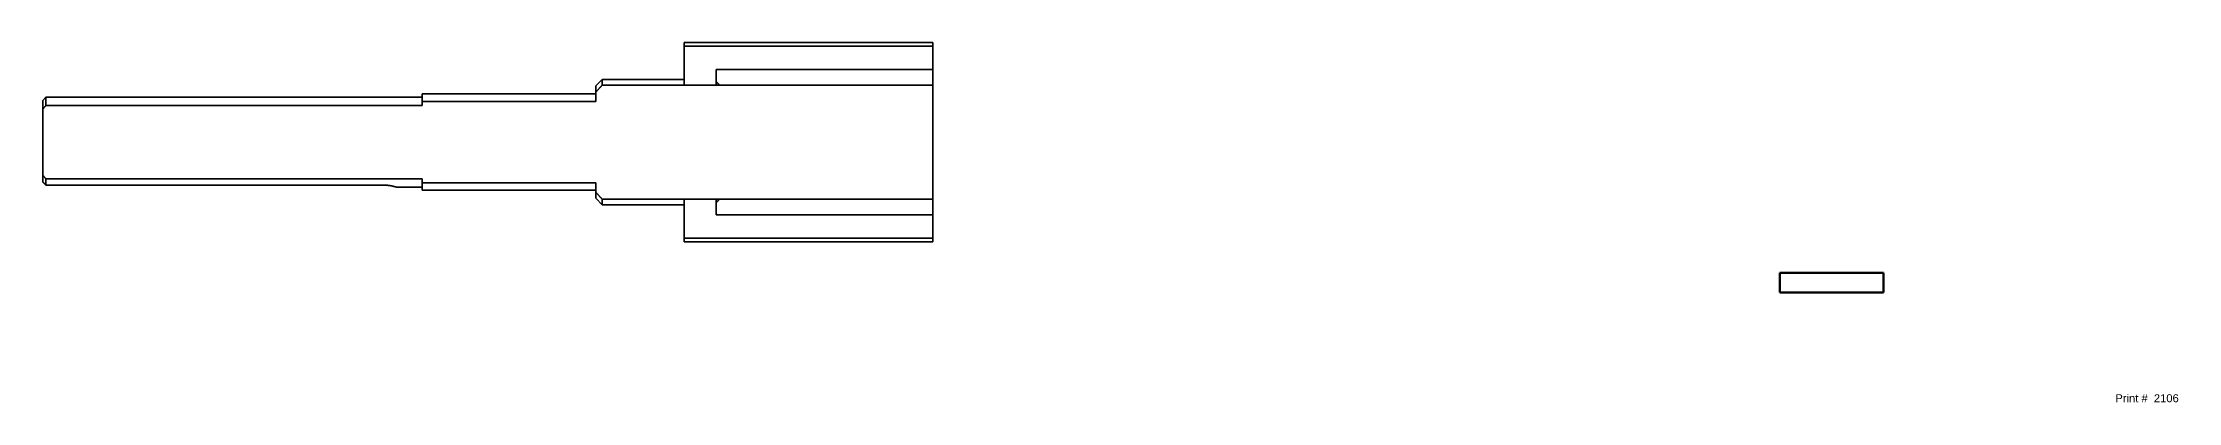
# Model space of a CAD drawing. Header units: millimetres. Extents: x -447 to 3729, y -11 to 1358.
# Drawn here: x -447 to 218, y -11 to 101 of the extents above; entities that cross this region are included whole.
import ezdxf

# ---------------------------------------------------------------- set-up
doc = ezdxf.new("R2010")
doc.units = ezdxf.units.MM
for name, color, linetype, lineweight in [('Sketch Lines', 7, 'Continuous', 25), ('Symbols', 7, 'Continuous', 25), ('Text', 5, 'Continuous', 25), ('Visible Edges', 7, 'Continuous', 50)]:
    doc.layers.add(name, color=color, linetype=linetype, lineweight=lineweight)
doc.styles.add('Current-ISO', font='ARIAL.TTF')

# ---------------------------------------------------------------- blocks, each defined once
blk = doc.blocks.new('Print#', base_point=(211.58, 16.44))
at = {"layer": 'Text', "color": 179, "lineweight": 5, "insert": (201.72, 15.15), "char_height": 2.4892, "attachment_point": 7, "line_spacing_factor": 0.860186, "style": 'Current-ISO'}
blk.add_mtext('Print #  2106', dxfattribs=at)

msp = doc.modelspace()

# ---------------------------------------------------------------- linework, layer by layer
at = {"layer": 'Sketch Lines', "lineweight": 50}
for p, q in [((126.01, 28.95), (93.73, 28.95)), ((93.73, 28.95), (93.73, 22.8)), ((126.01, 22.8), (126.01, 28.95)), ((93.73, 22.8), (126.01, 22.8))]:
    msp.add_line(p, q, dxfattribs=at)
at = {"layer": 'Visible Edges', "linetype": 'Continuous', "lineweight": 35}
for p, q in [((-247.04, 89.07), (-247.04, 100.65)), ((-169.69, 100.65), (-247.04, 100.65)), ((-169.69, 38.65), (-169.69, 100.65)), ((-169.69, 99.58), (-247.04, 99.58)), ((-247.04, 99.58), (-247.04, 87.41)), ((-169.69, 92.26), (-169.69, 99.58)), ((-169.69, 45.65), (-169.69, 93.65)), ((-169.69, 93.65), (-169.69, 45.65)), ((-272.54, 89.15), (-274.54, 87.15)), ((-274.54, 84.55), (-274.54, 87.15)), ((-272.54, 89.15), (-272.54, 87.41)), ((-247.05, 89.15), (-272.54, 89.15)), ((-169.69, 87.41), (-272.54, 87.41)), ((-247.04, 87.41), (-247.04, 89.15)), ((-247.04, 87.41), (-237.04, 87.41)), ((-169.69, 92.26), (-237.04, 92.26)), ((-237.04, 92.26), (-237.04, 88.5)), ((-237.04, 92.26), (-169.69, 92.26)), ((-237.04, 87.41), (-237.04, 92.26)), ((-237.04, 88.61), (-237.04, 87.41)), ((-236.04, 87.41), (-169.69, 87.41)), ((-169.69, 87.41), (-169.69, 92.26)), ((-169.69, 89.15), (-169.69, 50.15)), ((-169.69, 50.15), (-169.69, 89.15)), ((-169.69, 51.89), (-169.69, 87.41)), ((-445.54, 83.65), (-446.54, 82.65)), ((-446.54, 57.28), (-446.54, 82.65)), ((-446.54, 79.85), (-446.54, 59.44)), ((-445.54, 83.65), (-445.54, 81.11)), ((-328.54, 83.65), (-445.54, 83.65)), ((-328.54, 81.1), (-445.54, 81.1)), ((-274.54, 84.65), (-328.54, 84.65)), ((-328.54, 82.31), (-328.54, 84.65)), ((-328.54, 83.65), (-328.54, 81.11)), ((-274.54, 82.3), (-328.54, 82.3)), ((-328.54, 82.3), (-328.54, 81.1)), ((-274.54, 85.19), (-274.54, 82.3)), ((-274.54, 82.31), (-274.54, 84.65)), ((-446.54, 63.65), (-446.54, 75.65)), ((-446.54, 57.28), (-446.54, 59.65)), ((-446.54, 59.65), (-446.54, 57.28)), ((-446.54, 57.28), (-446.54, 59.44)), ((-445.54, 58.19), (-328.54, 58.19)), ((-445.54, 58.19), (-445.54, 56.23)), ((-445.54, 56.23), (-339.54, 56.23)), ((-339.54, 56.23), (-445.54, 56.23)), ((-336.54, 55.65), (-328.54, 55.65)), ((-328.54, 58.19), (-328.54, 56.99)), ((-328.54, 58.18), (-328.54, 55.65)), ((-328.54, 56.99), (-274.54, 56.99)), ((-328.54, 54.65), (-328.54, 56.98)), ((-328.54, 54.65), (-274.54, 54.65)), ((-274.54, 56.99), (-274.54, 54.11)), ((-274.54, 54.65), (-274.54, 56.98)), ((-274.54, 52.15), (-274.54, 54.64)), ((-274.54, 52.15), (-272.54, 50.15)), ((-272.54, 51.89), (-169.69, 51.89)), ((-272.54, 51.88), (-272.54, 50.15)), ((-272.54, 50.15), (-246.94, 50.15)), ((-237.04, 51.89), (-247.04, 51.89)), ((-247.04, 51.89), (-247.04, 39.71)), ((-247.04, 50.15), (-247.04, 51.88)), ((-247.04, 38.65), (-247.04, 50.32)), ((-237.04, 47.04), (-237.04, 51.89)), ((-237.04, 51.88), (-237.04, 50.77)), ((-237.04, 50.79), (-237.04, 47.04)), ((-237.04, 47.04), (-169.69, 47.04)), ((-169.69, 47.04), (-237.04, 47.04)), ((-169.69, 51.89), (-236.04, 51.89)), ((-169.69, 47.04), (-169.69, 51.89)), ((-169.69, 39.71), (-169.69, 47.04)), ((-247.04, 39.71), (-169.69, 39.71)), ((-247.04, 38.65), (-169.69, 38.65))]:
    msp.add_line(p, q, dxfattribs=at)
for points in [[(-272.54, 87.41), (-272.63, 87.31), (-272.72, 87.21), (-272.8, 87.12), (-272.89, 87.02), (-272.98, 86.92), (-273.06, 86.83), (-273.15, 86.73), (-273.24, 86.64), (-273.32, 86.55), (-273.4, 86.45), (-273.49, 86.36), (-273.57, 86.27), (-273.66, 86.17), (-273.74, 86.08), (-273.82, 85.99), (-273.9, 85.9), (-273.98, 85.81), (-274.06, 85.72), (-274.14, 85.63), (-274.22, 85.54), (-274.3, 85.45), (-274.38, 85.36), (-274.46, 85.27), (-274.54, 85.19)], [(-237.04, 88.5), (-237, 88.45), (-236.95, 88.41), (-236.91, 88.36), (-236.87, 88.31), (-236.83, 88.27), (-236.78, 88.22), (-236.74, 88.18), (-236.7, 88.13), (-236.66, 88.08), (-236.61, 88.04), (-236.57, 87.99), (-236.53, 87.95), (-236.49, 87.9), (-236.45, 87.86), (-236.41, 87.81), (-236.37, 87.77), (-236.32, 87.72), (-236.28, 87.68), (-236.24, 87.63), (-236.2, 87.59), (-236.16, 87.54), (-236.12, 87.5), (-236.08, 87.45), (-236.04, 87.41)], [(-445.54, 81.1), (-445.58, 81.05), (-445.63, 80.99), (-445.67, 80.94), (-445.71, 80.89), (-445.76, 80.83), (-445.8, 80.78), (-445.84, 80.73), (-445.88, 80.68), (-445.93, 80.62), (-445.97, 80.57), (-446.01, 80.52), (-446.05, 80.47), (-446.09, 80.41), (-446.14, 80.36), (-446.18, 80.31), (-446.22, 80.26), (-446.26, 80.21), (-446.3, 80.16), (-446.34, 80.11), (-446.38, 80.06), (-446.42, 80.01), (-446.46, 79.96), (-446.5, 79.9), (-446.54, 79.85)], [(-446.54, 59.44), (-446.5, 59.39), (-446.46, 59.34), (-446.42, 59.29), (-446.38, 59.24), (-446.34, 59.19), (-446.3, 59.14), (-446.26, 59.08), (-446.22, 59.03), (-446.18, 58.98), (-446.14, 58.93), (-446.09, 58.88), (-446.05, 58.83), (-446.01, 58.77), (-445.97, 58.72), (-445.93, 58.67), (-445.88, 58.62), (-445.84, 58.56), (-445.8, 58.51), (-445.76, 58.46), (-445.71, 58.41), (-445.67, 58.35), (-445.63, 58.3), (-445.58, 58.25), (-445.54, 58.19)], [(-445.54, 56.23), (-445.58, 56.28), (-445.63, 56.32), (-445.67, 56.37), (-445.71, 56.41), (-445.75, 56.45), (-445.8, 56.5), (-445.84, 56.54), (-445.88, 56.59), (-445.92, 56.63), (-445.97, 56.68), (-446.01, 56.72), (-446.05, 56.76), (-446.09, 56.81), (-446.13, 56.85), (-446.17, 56.89), (-446.21, 56.94), (-446.26, 56.98), (-446.3, 57.02), (-446.34, 57.07), (-446.38, 57.11), (-446.42, 57.15), (-446.46, 57.19), (-446.5, 57.24), (-446.54, 57.28)], [(-446.54, 57.28), (-446.5, 57.24), (-446.46, 57.19), (-446.42, 57.15), (-446.38, 57.11), (-446.34, 57.07), (-446.3, 57.02), (-446.26, 56.98), (-446.21, 56.94), (-446.17, 56.89), (-446.13, 56.85), (-446.09, 56.81), (-446.05, 56.76), (-446.01, 56.72), (-445.97, 56.68), (-445.92, 56.63), (-445.88, 56.59), (-445.84, 56.54), (-445.8, 56.5), (-445.75, 56.45), (-445.71, 56.41), (-445.67, 56.37), (-445.63, 56.32), (-445.58, 56.28), (-445.54, 56.23)], [(-339.54, 56.23), (-339.32, 56.21), (-339.11, 56.19), (-338.9, 56.16), (-338.7, 56.13), (-338.51, 56.1), (-338.32, 56.07), (-338.14, 56.04), (-337.97, 56), (-337.81, 55.97), (-337.66, 55.94), (-337.52, 55.91), (-337.38, 55.87), (-337.25, 55.84), (-337.13, 55.81), (-337.02, 55.78), (-336.92, 55.75), (-336.83, 55.73), (-336.75, 55.71), (-336.69, 55.69), (-336.63, 55.67), (-336.59, 55.66), (-336.56, 55.65), (-336.54, 55.65), (-336.54, 55.65)], [(-336.54, 55.65), (-336.54, 55.65), (-336.56, 55.65), (-336.59, 55.66), (-336.63, 55.67), (-336.69, 55.69), (-336.75, 55.71), (-336.83, 55.73), (-336.92, 55.75), (-337.02, 55.78), (-337.13, 55.81), (-337.25, 55.84), (-337.38, 55.87), (-337.52, 55.91), (-337.66, 55.94), (-337.81, 55.97), (-337.97, 56), (-338.14, 56.04), (-338.32, 56.07), (-338.51, 56.1), (-338.7, 56.13), (-338.9, 56.16), (-339.11, 56.19), (-339.32, 56.21), (-339.54, 56.23)], [(-274.54, 54.11), (-274.46, 54.02), (-274.38, 53.93), (-274.3, 53.84), (-274.22, 53.75), (-274.14, 53.66), (-274.06, 53.57), (-273.98, 53.48), (-273.9, 53.39), (-273.82, 53.3), (-273.74, 53.21), (-273.66, 53.12), (-273.57, 53.03), (-273.49, 52.93), (-273.4, 52.84), (-273.32, 52.75), (-273.24, 52.65), (-273.15, 52.56), (-273.06, 52.46), (-272.98, 52.37), (-272.89, 52.27), (-272.8, 52.18), (-272.72, 52.08), (-272.63, 51.98), (-272.54, 51.89)], [(-236.04, 51.89), (-236.08, 51.84), (-236.12, 51.8), (-236.16, 51.75), (-236.2, 51.71), (-236.24, 51.66), (-236.28, 51.62), (-236.32, 51.57), (-236.37, 51.53), (-236.41, 51.48), (-236.45, 51.44), (-236.49, 51.39), (-236.53, 51.35), (-236.57, 51.3), (-236.61, 51.25), (-236.66, 51.21), (-236.7, 51.16), (-236.74, 51.12), (-236.78, 51.07), (-236.83, 51.02), (-236.87, 50.98), (-236.91, 50.93), (-236.95, 50.89), (-237, 50.84), (-237.04, 50.79)]]:
    msp.add_lwpolyline(points, dxfattribs=at)

# ---------------------------------------------------------------- block references
at = {"layer": 'Symbols'}
msp.add_blockref('Print#', (207.99, -10.12), dxfattribs=at)

doc.saveas('drawing.dxf')
